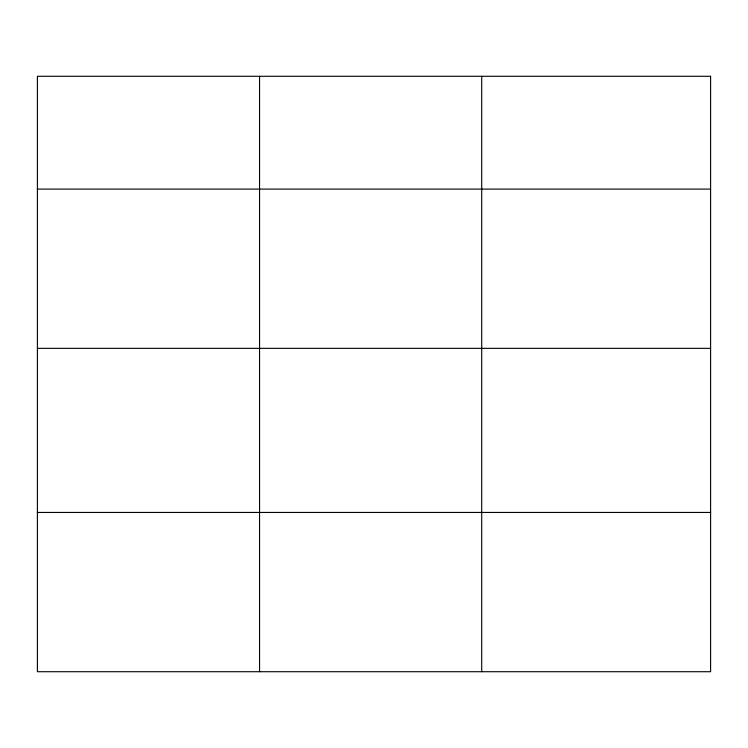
<?xml version="1.0" encoding="UTF-8"?>
<svg xmlns="http://www.w3.org/2000/svg" width="748" height="748" viewBox="0 0 748 748"><rect width="100%" height="100%" fill="white"/><g stroke="black" fill="none" stroke-linecap="round" stroke-linejoin="round"><path stroke-width="1.12" d="M37.4 189.094L710.6 189.094M37.4 348.353L710.6 348.353M37.4 512.445L710.6 512.445M481.712 76.287L481.712 671.713M259.556 76.287L259.556 671.713M710.6 76.287L37.4 76.287L37.4 671.713L710.6 671.713L710.6 76.287"/></g></svg>
